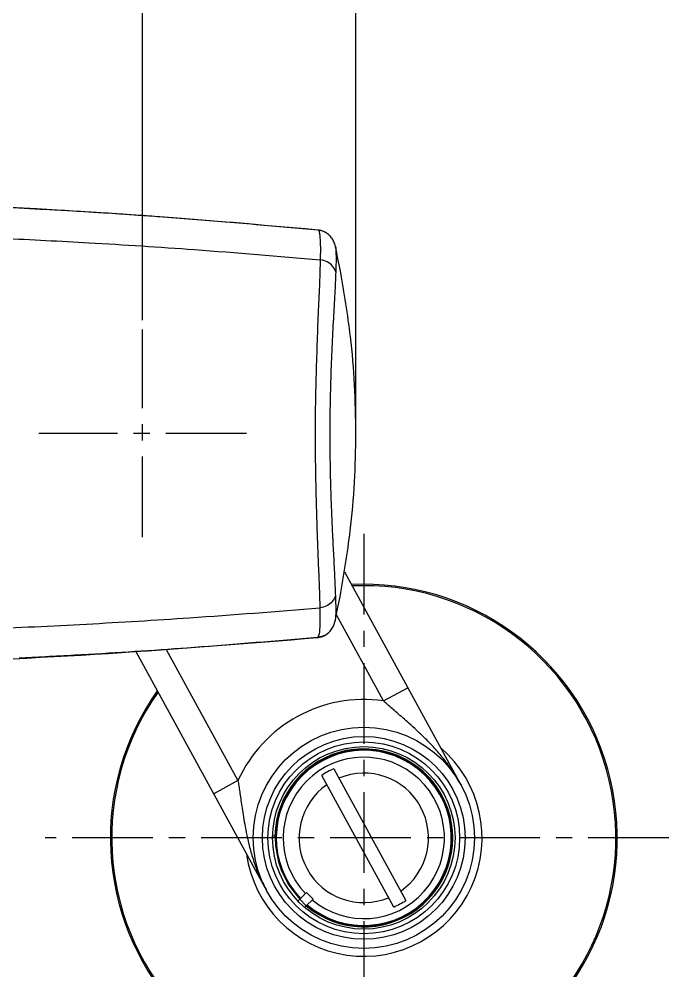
# Model space of a CAD drawing. Extents: x -5 to 589, y 435 to 855.
# Drawn here: x 209 to 279.5, y 522 to 625.3 of the extents above; entities that cross this region are included whole.
import ezdxf

# ---------------------------------------------------------------- set-up
doc = ezdxf.new("R2010")
doc.units = 0
doc.header["$LTSCALE"] = 7
doc.header["$MEASUREMENT"] = 0
doc.linetypes.add('CENTER', pattern=[2, 1.25, -0.25, 0.25, -0.25])
for name, color, linetype in [('CL', 1, 'CENTER'), ('DIM', 2, 'CONTINUOUS'), ('DWG', 7, 'CONTINUOUS')]:
    doc.layers.add(name, color=color, linetype=linetype)

msp = doc.modelspace()

# ---------------------------------------------------------------- linework, layer by layer
at = {"layer": 'CL'}
for p, q in [((222.41, 569.07), (222.41, 591.6)), ((233.68, 580.33), (211.15, 580.33)), ((246.41, 569.43), (246.41, 501.76)), ((279.52, 536.47), (211.85, 536.47))]:
    msp.add_line(p, q, dxfattribs=at)
at = {"layer": 'DIM'}
for p, q in [((245.54, 581.28), (245.54, 688.84)), ((222.41, 592.6), (222.41, 678.09))]:
    msp.add_line(p, q, dxfattribs=at)
at = {"layer": 'DWG'}
for p, q in [((241.45, 602.38), (241.45, 602.38)), ((242.75, 601.74), (242.75, 601.75)), ((243.33, 600.61), (243.33, 600.6)), ((244.31, 565.32), (256.94, 542.23)), ((248.55, 551.32), (243.43, 560.67)), ((243.29, 559.97), (243.29, 559.97)), ((242.68, 558.81), (242.68, 558.81)), ((241.4, 558.19), (241.4, 558.19)), ((221.68, 556.68), (235.89, 530.71)), ((224.98, 556.9), (232.76, 542.68)), ((248.55, 551.32), (251.18, 552.76)), ((249.66, 528.97), (241.85, 543.25)), ((243.17, 543.97), (250.98, 529.69)), ((232.76, 542.68), (230.13, 541.24)), ((236.52, 536.7), (236.77, 536.69)), ((239.47, 529.84), (240.21, 530.55)), ((239.47, 529.84), (240.16, 529.12)), ((240.16, 529.12), (240.9, 529.82)), ((240.21, 530.55), (240.9, 529.82)), ((240, 528.93), (240.16, 529.12))]:
    msp.add_line(p, q, dxfattribs=at)
for radius in [12, 11, 10.4, 9.9]:
    msp.add_circle((246.41, 536.47), radius, dxfattribs=at)
for centre, radius, start, end in [((246.41, 536.47), 27.5, 144.5589, 92.8113), ((246.41, 536.47), 27.35, 144.7121, 92.6581), ((246.41, 536.47), 15, 81.8151, 155.5549), ((246.41, 536.47), 12.84, 187.8923, 49.4785), ((246.41, 536.47), 9.65, 229.6331, 178.685), ((246.41, 536.47), 9.6, 229.6381, 223.685), ((246.41, 536.47), 9.5, 229.7288, 223.6866), ((246.41, 536.47), 8.75, 230.2481, 223.6865), ((246.41, 536.47), 8.17, 113.4196, 123.9504), ((246.41, 536.47), 7.02, 304.8198, 112.5502), ((246.41, 536.47), 7.02, 124.8198, 292.5502), ((240.16, 529.12), 1, 133.685, 151.176), ((246.41, 536.47), 8.17, 293.4196, 303.9504)]:
    msp.add_arc(centre, radius, start, end, dxfattribs=at)
for points in [[(241.45, 602.38), (219.64, 604.14), (200.62, 605.15)], [(210.88, 604.67), (205.09, 604.96), (204.76, 604.97)], [(213.13, 604.54), (210.88, 604.67)], [(218.71, 604.2), (216.56, 604.33), (213.13, 604.54)], [(221.91, 603.98), (218.71, 604.2)], [(224.29, 603.81), (221.91, 603.98)], [(241.45, 602.36), (228.01, 603.53), (224.29, 603.81)], [(241.87, 602.3), (241.67, 602.35), (241.45, 602.38)], [(241.45, 602.37), (241.49, 602.36)], [(241.49, 602.36), (241.45, 602.36)], [(242.75, 601.75), (242.62, 601.87), (242.1, 602.2), (241.49, 602.36)], [(241.49, 602.36), (241.56, 602.26)], [(241.56, 602.26), (241.64, 601.84)], [(241.64, 601.84), (241.69, 600.75), (241.68, 599.16)], [(242.75, 601.75), (242.68, 601.81), (242.23, 602.14), (241.87, 602.3)], [(207.23, 601.5), (216.59, 601.01), (228.05, 600.27), (241.68, 599.16)], [(243.33, 600.6), (243.24, 600.91), (243.04, 601.36), (242.75, 601.74)], [(243.88, 597.95), (243.33, 600.61)], [(243.35, 600.61), (243.35, 600.6)], [(243.35, 600.6), (243.37, 600.32), (243.4, 599.31), (243.36, 597.84)], [(241.68, 599.16), (241.6, 596.66), (241.47, 593.73), (241.34, 590.4), (241.23, 586.8), (241.15, 583.13), (241.13, 579.65), (241.16, 576.55), (241.21, 573.82), (241.28, 571.38), (241.36, 568.9), (241.46, 566.34), (241.57, 563.8), (241.64, 561.41)], [(243.36, 597.84), (243.03, 598.46), (242.44, 598.93), (241.68, 599.16)], [(243.36, 597.84), (243.26, 595.5), (243.11, 592.78), (242.95, 589.7), (242.82, 586.34), (242.74, 582.92), (242.72, 579.7), (242.75, 576.81), (242.81, 574.27), (242.89, 572), (242.99, 569.7), (243.11, 567.32), (243.23, 564.95), (243.33, 562.72)], [(243.84, 562.62), (244.94, 569.77), (245.54, 580.31), (244.96, 590.84), (243.88, 597.95)], [(243.33, 562.72), (242.99, 562.1), (242.4, 561.64), (241.64, 561.41)], [(243.29, 559.97), (243.84, 562.62)], [(243.33, 562.72), (243.36, 561.67), (243.36, 560.78), (243.32, 560.11), (243.3, 559.97)], [(193.68, 558.74), (205.1, 559.13), (216.31, 559.66), (227.51, 560.34), (241.64, 561.41)], [(241.64, 561.41), (241.64, 560.26), (241.63, 559.3), (241.57, 558.59)], [(242.68, 558.81), (242.99, 559.2), (243.2, 559.65), (243.29, 559.97)], [(241.57, 558.59), (241.44, 558.22)], [(241.82, 558.28), (242.19, 558.43), (242.64, 558.77), (242.68, 558.81)], [(242.42, 558.58), (242.05, 558.37), (241.85, 558.3)], [(242.55, 558.68), (242.42, 558.58)], [(242.61, 558.74), (242.57, 558.7), (242.55, 558.68)], [(242.68, 558.81), (242.61, 558.74)], [(182.41, 555.12), (195.08, 555.4), (218.7, 556.48), (241.4, 558.19)], [(241.4, 558.21), (228, 557.11), (216.55, 556.36), (210.38, 556.02)], [(241.4, 558.19), (241.62, 558.23)], [(241.44, 558.22), (241.4, 558.2)], [(241.44, 558.22), (241.4, 558.21)], [(241.85, 558.3), (241.44, 558.22)], [(241.62, 558.23), (241.82, 558.28)], [(210.38, 556.02), (209, 555.95)], [(256.94, 542.23), (255.94, 543.86), (254.92, 545.23), (253.93, 546.37), (253, 547.33), (252.13, 548.15), (251.35, 548.87), (250.64, 549.48), (250.02, 550.03), (249.47, 550.51), (248.98, 550.93), (248.55, 551.32)], [(232.76, 542.68), (232.85, 542.11), (232.95, 541.46), (233.05, 540.74), (233.17, 539.92), (233.32, 538.99), (233.49, 537.95), (233.72, 536.78), (234.02, 535.48), (234.45, 534.02), (235.05, 532.43), (235.8, 530.87)], [(235.8, 530.87), (235.85, 530.78)], [(235.85, 530.78), (235.89, 530.71)]]:
    msp.add_spline(points, degree=3, dxfattribs=at)

doc.saveas('drawing.dxf')
